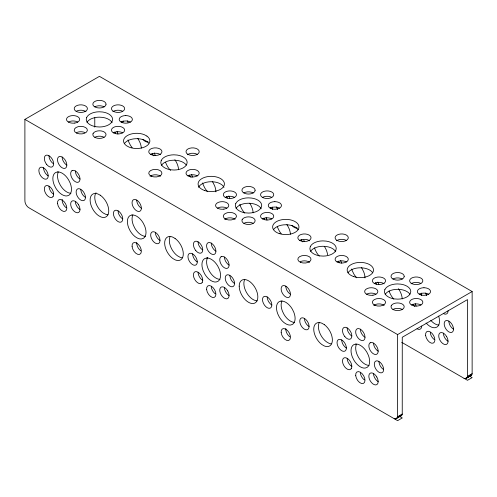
<?xml version="1.0" encoding="UTF-8"?>
<svg xmlns="http://www.w3.org/2000/svg" width="497" height="497" viewBox="0 0 497 497"><rect width="100%" height="100%" fill="white"/><g stroke="black" fill="none" stroke-linecap="round" stroke-linejoin="round"><path stroke-width="0.75" d="M400.066 416.194L401.501 415.604L402.241 414.026L402.266 337.264L467.491 299.604L467.491 374.924C468.36 377.807 464.9 379.807 462.831 377.614L401.706 342.321M466.329 378.285L471.398 375.278L472.131 373.688L472.15 291.534L99.437 76.352L24.893 119.386L24.893 200.086C24.676 203.341 26.621 206.709 29.553 208.156L397.606 420.648L402.266 417.958L399.439 416.3M394.214 418.66C396.37 419.729 398.14 417.269 397.606 415.268L397.606 334.574L24.893 119.386M66.822 165.116L66.66 166.414A6.591 3.802 60 0 1 62.162 167.806A6.591 3.802 60 0 1 57.664 161.221L57.503 159.736A6.591 3.802 60 0 1 62.162 157.046A6.591 3.802 60 0 1 66.822 165.116A6.591 3.802 60 0 1 62.324 158.531L62.162 157.046M141.365 208.15L141.204 209.454A6.591 3.802 60 0 1 136.706 210.84A6.591 3.802 60 0 1 132.208 204.255L132.047 202.77A6.591 3.802 60 0 1 136.706 200.08A6.591 3.802 60 0 1 141.365 208.15A6.591 3.802 60 0 1 136.868 201.565L136.706 200.086M215.909 251.19L215.748 252.488A6.591 3.802 60 0 1 211.25 253.88A6.591 3.802 60 0 1 206.746 247.295L206.59 245.81A6.591 3.802 60 0 1 211.25 243.12A6.591 3.802 60 0 1 215.909 251.19A6.591 3.802 60 0 1 211.405 244.605L211.25 243.12M290.453 294.224L290.291 295.529A6.591 3.802 60 0 1 285.794 296.914A6.591 3.802 60 0 1 281.29 290.329L281.134 288.844A6.591 3.802 60 0 1 285.794 286.16A6.591 3.802 60 0 1 290.453 294.224A6.591 3.802 60 0 1 285.949 287.639L285.794 286.16M364.997 337.264L364.835 338.563A6.591 3.802 60 0 1 360.337 339.954A6.591 3.802 60 0 1 355.833 333.369L355.678 331.884A6.591 3.802 60 0 1 360.337 329.194A6.591 3.802 60 0 1 364.997 337.264A6.591 3.802 60 0 1 360.493 330.679L360.337 329.194M112.887 111.713L113.409 111.322A6.591 3.802 0 0 1 122.728 111.322A6.591 3.802 0 0 0 122.728 105.942A6.591 3.802 0 0 0 113.409 105.942L112.365 106.725A6.591 3.802 0 0 0 113.409 111.316A6.591 3.802 0 0 0 121.367 111.924L122.728 111.316M187.431 154.747L187.953 154.356A6.591 3.802 0 0 1 197.272 154.356A6.591 3.802 0 0 0 197.272 148.976A6.591 3.802 0 0 0 187.953 148.976L186.909 149.765A6.591 3.802 0 0 0 187.953 154.356A6.591 3.802 0 0 0 195.905 154.958L197.272 154.356M336.519 240.821L337.041 240.43A6.591 3.802 0 0 1 346.359 240.43A6.591 3.802 0 0 0 346.359 235.05A6.591 3.802 0 0 0 337.041 235.05L335.991 235.839A6.591 3.802 0 0 0 337.041 240.43A6.591 3.802 0 0 0 344.993 241.033L346.359 240.43M411.062 283.862L411.584 283.47A6.591 3.802 0 0 1 420.903 283.47A6.591 3.802 0 0 0 420.903 278.09A6.591 3.802 0 0 0 411.584 278.09L410.534 278.873A6.591 3.802 0 0 0 411.584 283.464A6.591 3.802 0 0 0 419.536 284.073L420.903 283.464M397.606 334.574L472.15 291.534M397.581 416.716L402.241 414.026M467.472 376.378L472.131 373.688M397.426 417.337L402.085 414.647M467.323 376.999L471.982 374.309M396.078 418.499L401.837 415.175M465.304 378.559L471.734 374.844M395.947 418.809L401.501 415.604M465.844 378.484L471.398 375.278M271.816 197.39L270.449 197.999A6.591 3.802 0 0 1 262.497 197.39A6.591 3.802 0 0 1 261.453 192.799L262.497 192.016A6.591 3.802 0 0 1 271.816 192.016A6.591 3.802 0 0 1 271.816 197.39A6.591 3.802 0 0 0 262.497 197.396M470.988 375.595L469.963 375.869M148.038 141.844L147.553 141.993A6.591 3.802 60 0 1 142.894 139.303M297.125 227.918L296.641 228.067A6.591 3.802 60 0 1 291.981 225.377M448.853 321.124L447.648 320.615A6.591 3.802 60 0 0 444.194 323.814A6.591 3.802 60 0 0 447.648 331.002L448.853 331.884A6.591 3.802 60 0 0 453.512 329.194A6.591 3.802 60 0 0 448.853 321.124A6.591 3.802 60 0 0 452.307 328.318L453.512 329.194M80.8 189.326L79.595 188.81A6.591 3.802 60 0 0 76.14 192.016A6.591 3.802 60 0 0 79.595 199.204L80.8 200.086A6.591 3.802 60 0 0 85.459 197.396A6.591 3.802 60 0 0 80.8 189.326A6.591 3.802 60 0 0 84.254 196.514L85.459 197.396M155.344 232.36L154.138 231.85A6.591 3.802 60 0 0 150.684 235.05A6.591 3.802 60 0 0 154.138 242.244L155.344 243.12A6.591 3.802 60 0 0 160.003 240.43A6.591 3.802 60 0 0 155.344 232.36A6.591 3.802 60 0 0 158.798 239.554L160.003 240.43M229.887 275.4L228.676 274.884A6.591 3.802 60 0 0 225.228 278.09A6.591 3.802 60 0 0 228.676 285.278L229.887 286.16A6.591 3.802 60 0 0 234.547 283.47A6.591 3.802 60 0 0 229.887 275.4A6.591 3.802 60 0 0 233.335 282.588L234.547 283.47M304.425 318.434L303.22 317.925A6.591 3.802 60 0 0 299.772 321.124A6.591 3.802 60 0 0 303.22 328.318L304.425 329.194A6.591 3.802 60 0 0 309.084 326.504A6.591 3.802 60 0 0 304.425 318.434A6.591 3.802 60 0 0 307.879 325.628L309.084 326.504M378.969 361.474L377.763 360.959A6.591 3.802 60 0 0 374.309 364.164A6.591 3.802 60 0 0 377.763 371.352L378.969 372.234A6.591 3.802 60 0 0 383.628 369.544A6.591 3.802 60 0 0 378.969 361.474A6.591 3.802 60 0 0 382.423 368.662L383.628 369.544M76.14 111.322A6.591 3.802 0 0 1 85.459 111.322A6.591 3.802 0 0 0 86.503 106.725L85.459 105.942A6.591 3.802 0 0 0 76.14 105.942A6.591 3.802 0 0 0 76.14 111.316L77.507 111.924A6.591 3.802 0 0 0 85.459 111.316L85.981 111.713M122.728 132.836L121.367 132.233A6.591 3.802 0 0 0 113.409 132.836L112.365 132.047A6.591 3.802 0 0 1 113.409 127.456A6.591 3.802 0 0 1 121.367 126.853L122.728 127.456A6.591 3.802 0 0 1 122.728 132.836A6.591 3.802 0 0 1 113.409 132.836M150.684 154.356A6.591 3.802 0 0 1 160.003 154.356A6.591 3.802 0 0 0 161.047 149.765L160.003 148.976A6.591 3.802 0 0 0 150.684 148.976A6.591 3.802 0 0 0 150.684 154.356L152.045 154.958A6.591 3.802 0 0 0 160.003 154.356L160.525 154.747M197.272 175.876L195.905 175.267A6.591 3.802 0 0 0 187.953 175.876L186.909 175.087A6.591 3.802 0 0 1 187.953 170.496A6.591 3.802 0 0 1 195.905 169.887L197.272 170.496A6.591 3.802 0 0 1 197.272 175.876A6.591 3.802 0 0 1 187.953 175.876M225.228 197.39L226.589 197.999A6.591 3.802 0 0 0 234.547 197.39A6.591 3.802 0 0 0 235.59 192.799L234.547 192.016A6.591 3.802 0 0 0 225.228 192.016A6.591 3.802 0 0 0 225.228 197.39A6.591 3.802 0 0 1 234.547 197.396M271.816 218.91L270.449 218.307A6.591 3.802 0 0 0 262.497 218.91L261.453 218.121A6.591 3.802 0 0 1 262.497 213.53A6.591 3.802 0 0 1 270.449 212.927L271.816 213.53A6.591 3.802 0 0 1 271.816 218.91A6.591 3.802 0 0 1 262.497 218.91M299.772 240.43A6.591 3.802 0 0 1 309.084 240.43A6.591 3.802 0 0 0 310.134 235.839L309.084 235.05A6.591 3.802 0 0 0 299.772 235.05A6.591 3.802 0 0 0 299.772 240.43L301.132 241.033A6.591 3.802 0 0 0 309.084 240.43L309.612 240.821M346.359 261.95L344.993 261.341A6.591 3.802 0 0 0 337.041 261.95L335.991 261.161A6.591 3.802 0 0 1 337.041 256.57A6.591 3.802 0 0 1 344.993 255.961L346.359 256.57A6.591 3.802 0 0 1 346.359 261.95A6.591 3.802 0 0 1 337.041 261.95M374.309 283.47A6.591 3.802 0 0 1 383.628 283.47A6.591 3.802 0 0 0 384.678 278.873L383.628 278.09A6.591 3.802 0 0 0 374.309 278.09A6.591 3.802 0 0 0 374.309 283.464L375.676 284.073A6.591 3.802 0 0 0 383.628 283.464L384.156 283.862M420.903 304.984L419.536 304.381A6.591 3.802 0 0 0 411.584 304.984L410.534 304.195A6.591 3.802 0 0 1 411.584 299.604A6.591 3.802 0 0 1 419.536 299.001L420.903 299.604A6.591 3.802 0 0 1 420.903 304.984A6.591 3.802 0 0 1 411.584 304.984M469.323 375.962L472.15 377.614L467.491 380.304L464.099 378.323M341.7 339.954L342.905 340.83A6.591 3.802 60 0 1 346.359 348.024A6.591 3.802 60 0 1 342.905 351.224L341.7 350.714A6.591 3.802 60 0 1 337.041 342.644A6.591 3.802 60 0 1 341.7 339.954A6.591 3.802 60 0 0 346.359 348.024M267.156 296.914L268.361 297.796A6.591 3.802 60 0 1 271.816 304.984A6.591 3.802 60 0 1 268.361 308.19L267.156 307.674A6.591 3.802 60 0 1 262.497 299.604A6.591 3.802 60 0 1 267.156 296.914A6.591 3.802 60 0 0 271.816 304.984M192.612 253.88L193.818 254.756A6.591 3.802 60 0 1 197.272 261.95A6.591 3.802 60 0 1 193.818 265.149L192.612 264.64A6.591 3.802 60 0 1 187.953 256.57A6.591 3.802 60 0 1 192.612 253.88A6.591 3.802 60 0 0 197.272 261.95M118.069 210.84L119.274 211.722A6.591 3.802 60 0 1 122.728 218.91A6.591 3.802 60 0 1 119.274 222.116L118.069 221.6A6.591 3.802 60 0 1 113.409 213.53A6.591 3.802 60 0 1 118.069 210.84A6.591 3.802 60 0 0 122.728 218.91M43.525 167.806L44.73 168.682A6.591 3.802 60 0 1 48.184 175.876A6.591 3.802 60 0 1 44.73 179.075L43.525 178.566A6.591 3.802 60 0 1 38.865 170.496A6.591 3.802 60 0 1 43.525 167.806A6.591 3.802 60 0 0 48.184 175.876M94.778 117.808L94.778 127.126M319.236 256.098A13.177 7.61 60 0 1 314.533 247.897M448.058 341.259A6.591 3.802 60 0 1 444.759 337.78L444.02 336.239A6.591 3.802 60 0 1 443.399 333.189M324.305 246.27A13.177 7.61 60 0 1 327.616 254.88M393.817 299.175A13.177 7.61 60 0 1 389.095 291M420.493 294.733A6.591 3.802 60 0 1 419.729 293.969M414.647 306.432A6.591 3.802 60 0 1 412.951 304.201M421.263 293.087A6.591 3.802 60 0 1 421.698 295.609M434.303 339.581A6.591 3.802 60 0 1 430.265 332.655M443.399 313.52A6.591 3.802 60 0 0 445.728 314.141L446.691 313.843A6.591 3.802 60 0 0 448.058 310.83M426.103 323.025A13.177 7.61 60 0 0 434.993 327.74L436.9 327.101A13.177 7.61 60 0 0 438.677 316.111M426.65 295.628A6.591 3.802 60 0 1 425.718 293.019M415.15 303.586A6.591 3.802 60 0 1 416.082 306.189M417.039 328.734A6.591 3.802 60 0 0 420.338 329.057L421.077 328.374A6.591 3.802 60 0 0 421.698 326.044M378.174 351.174A6.591 3.802 60 0 1 373.514 343.104M340.607 260.552A6.591 3.802 60 0 1 341.538 263.155M361.437 267.579A13.177 7.61 60 0 1 362.17 268.74L363.68 271.816A13.177 7.61 60 0 1 364.991 277.935M377.882 282.066A6.591 3.802 60 0 1 378.813 284.675M294.51 322.391A13.177 7.61 60 0 1 283.955 314.334L282.451 311.259A13.177 7.61 60 0 1 281.954 301.052M289.875 336.891A6.591 3.802 60 0 1 285.825 328.554M356.666 277.792A13.177 7.61 60 0 1 353.839 273.984L352.336 270.908A13.177 7.61 60 0 1 351.683 269.02M331.188 343.874A13.177 7.61 60 0 1 328.834 343.21L326.399 341.774A13.177 7.61 60 0 1 319.155 322.708M68.418 122.076A6.591 3.802 0 0 1 73.078 120.964L74.786 121.094A6.591 3.802 0 0 1 77.737 122.076M174.876 159.686A13.177 7.61 60 0 1 178.616 169.757M300.381 261.639A6.591 3.802 0 0 1 309.625 262.298M310.619 251.383A13.177 7.61 0 0 1 322.876 246.27L326.293 246.506A13.177 7.61 0 0 1 335.742 251.805M339.37 262.571A6.591 3.802 60 0 1 338.407 261.161M376.639 284.091A6.591 3.802 60 0 1 375.676 282.681M124.368 143.608A13.177 7.61 0 0 1 144.379 140.098L146.888 141.459A13.177 7.61 0 0 1 148.709 143.142M198.52 187.357A13.177 7.61 0 0 1 211.25 181.716A13.177 7.61 0 0 1 223.979 187.357M170.546 170.446A13.177 7.61 60 0 1 165.631 162.389M132.165 147.677A13.177 7.61 60 0 1 130.214 144.875L128.704 141.8A13.177 7.61 60 0 1 128.052 139.912M79.998 179.026A6.591 3.802 60 0 1 75.339 170.956M53.645 194.24A6.591 3.802 60 0 1 48.986 186.17M122.324 122.585A6.591 3.802 60 0 1 121.2 121.398M79.998 209.461A6.591 3.802 60 0 1 76.706 205.982L75.966 204.441A6.591 3.802 60 0 1 75.339 201.391M121.131 122.076A6.591 3.802 0 0 1 124.082 121.094L125.791 120.964A6.591 3.802 0 0 1 130.45 122.076M53.645 163.811A6.591 3.802 60 0 1 51.315 161.742L50.352 160.332A6.591 3.802 60 0 1 48.986 155.741M86.987 122.268A13.177 7.61 0 0 1 99.245 117.162L102.662 117.391A13.177 7.61 0 0 1 112.111 122.697M76.749 132.525A6.591 3.802 0 0 1 84.77 132.494M115.739 133.463A6.591 3.802 60 0 1 114.776 132.053M70.878 193.283A13.177 7.61 60 0 1 60.33 185.219L58.82 182.144A13.177 7.61 60 0 1 58.323 171.937M116.981 131.438A6.591 3.802 60 0 1 117.913 134.041M128.015 122.436A6.591 3.802 60 0 1 127.549 120.87M66.25 207.783A6.591 3.802 60 0 1 62.2 199.44M244.729 213.101A13.177 7.61 60 0 1 239.821 204.298M153.747 155.803A6.591 3.802 60 0 1 152.045 153.567M123.088 120.939A6.591 3.802 60 0 1 123.368 121.976M154.25 152.958A6.591 3.802 60 0 1 155.182 155.561M137.806 138.464A13.177 7.61 60 0 1 138.539 139.632L140.048 142.707A13.177 7.61 60 0 1 141.334 148.106M182.312 257.819A13.177 7.61 60 0 1 179.97 257.229L177.541 255.862A13.177 7.61 60 0 1 169.98 236.827M145.422 236.317A13.177 7.61 60 0 1 134.873 228.26L133.364 225.184A13.177 7.61 60 0 1 132.867 214.977M140.788 250.817A6.591 3.802 60 0 1 136.743 242.48M191.525 174.478A6.591 3.802 60 0 1 192.457 177.081M212.349 181.504A13.177 7.61 60 0 1 213.083 182.666L214.592 185.741A13.177 7.61 60 0 1 215.909 191.861M207.578 191.718A13.177 7.61 60 0 1 204.752 187.909L203.248 184.834A13.177 7.61 60 0 1 202.596 182.946M228.794 195.992A6.591 3.802 60 0 1 229.726 198.601M94.778 106.861A6.591 3.802 0 0 1 104.09 106.861M277.562 209.554A6.591 3.802 60 0 1 276.63 206.945M272.176 207.013A6.591 3.802 60 0 1 272.617 209.535M266.063 217.512A6.591 3.802 60 0 1 266.995 220.115M286.893 224.538A13.177 7.61 60 0 1 287.626 225.706L289.136 228.782A13.177 7.61 60 0 1 290.422 234.18M303.804 240.07A6.591 3.802 60 0 1 304.27 241.635M249.724 203.18A13.177 7.61 60 0 1 253.159 212.822M398.426 288.682A13.177 7.61 60 0 1 402.247 298.896M94.778 137.296A6.591 3.802 0 0 1 104.09 137.296M108.06 214.797A13.177 7.61 60 0 1 105.743 214.313L103.308 213.045A13.177 7.61 60 0 1 96.008 192.755M270.219 208.15A6.591 3.802 0 0 1 273.17 207.168L274.878 207.038A6.591 3.802 0 0 1 279.531 208.15M202.733 280.314A6.591 3.802 60 0 1 198.073 272.244M215.331 293.857A6.591 3.802 60 0 1 211.293 286.924M229.086 295.535A6.591 3.802 60 0 1 225.793 292.056L225.048 290.515A6.591 3.802 60 0 1 224.427 287.465M243.859 192.935A6.591 3.802 0 0 1 253.178 192.935M224.625 219.307A6.591 3.802 0 0 1 235.081 219.264M219.966 279.357A13.177 7.61 60 0 1 209.411 271.294L207.908 268.218A13.177 7.61 60 0 1 207.771 257.384M202.733 249.885A6.591 3.802 60 0 1 200.403 247.817L199.434 246.406A6.591 3.802 60 0 1 198.073 241.815M236.075 208.342A13.177 7.61 0 0 1 248.332 203.236L251.749 203.466A13.177 7.61 0 0 1 261.198 208.771M264.826 219.537A6.591 3.802 60 0 1 263.864 218.127M217.506 208.15A6.591 3.802 0 0 1 222.165 207.038L223.874 207.168A6.591 3.802 0 0 1 226.825 208.15M271.412 208.659A6.591 3.802 60 0 1 270.287 207.473M302.835 241.877A6.591 3.802 60 0 1 301.132 239.641M281.246 233.752A13.177 7.61 60 0 1 279.295 230.95L277.792 227.874A13.177 7.61 60 0 1 277.332 226.613M351.814 335.96A6.591 3.802 60 0 1 349.484 333.891L348.521 332.481A6.591 3.802 60 0 1 347.161 327.89M229.086 265.1A6.591 3.802 60 0 1 224.427 257.03M369.054 365.432A13.177 7.61 60 0 1 358.499 357.368L356.989 354.293A13.177 7.61 60 0 1 356.498 344.086M351.814 366.388A6.591 3.802 60 0 1 347.161 358.318M364.419 379.932A6.591 3.802 60 0 1 360.381 372.998M378.174 381.609A6.591 3.802 60 0 1 374.875 378.13L374.135 376.589A6.591 3.802 60 0 1 373.514 373.539M257.117 300.871A13.177 7.61 60 0 1 246.593 292.652A13.177 7.61 60 0 1 244.735 279.426M243.859 223.37A6.591 3.802 0 0 1 253.178 223.37M191.022 177.323A6.591 3.802 60 0 1 189.32 175.087M227.558 198.017A6.591 3.802 60 0 1 226.589 196.607M438.938 325.081A13.177 7.61 60 0 1 430.762 320.335M150.088 176.273A6.591 3.802 0 0 1 160.537 176.224M161.531 165.308A13.177 7.61 0 0 1 173.788 160.196L177.205 160.432A13.177 7.61 0 0 1 186.294 165.103M392.947 309.445A6.591 3.802 0 0 1 402.266 309.445M385.163 294.417A13.177 7.61 0 0 1 397.42 289.31L400.837 289.54A13.177 7.61 0 0 1 409.926 294.212M373.713 305.382A6.591 3.802 0 0 1 384.169 305.338M366.593 294.224A6.591 3.802 0 0 1 371.253 293.112L372.955 293.242A6.591 3.802 0 0 1 375.912 294.224M392.947 279.01A6.591 3.802 0 0 1 402.266 279.01M419.3 294.224A6.591 3.802 0 0 1 422.257 293.242L423.96 293.112A6.591 3.802 0 0 1 428.619 294.224M347.95 272.797A13.177 7.61 0 0 1 360.337 267.79A13.177 7.61 0 0 1 372.719 272.797M273.406 229.763A13.177 7.61 0 0 1 285.794 224.75A13.177 7.61 0 0 1 298.175 229.763M86.658 117.522L86.261 119.497A13.177 7.61 0 0 0 96.207 126.766L99.624 126.996A13.177 7.61 0 0 0 112.21 121.249L112.608 119.28A13.177 7.61 0 0 0 102.662 112.011L99.245 111.782A13.177 7.61 0 0 0 86.658 117.522M161.202 160.562L160.798 162.531A13.177 7.61 0 0 0 170.751 169.8L174.167 170.03A13.177 7.61 0 0 0 186.754 164.29L187.152 162.314A13.177 7.61 0 0 0 177.205 155.052L173.788 154.815A13.177 7.61 0 0 0 161.202 160.562M235.746 203.596L235.342 205.572A13.177 7.61 0 0 0 245.294 212.84L248.705 213.07A13.177 7.61 0 0 0 261.298 207.324L261.695 205.354A13.177 7.61 0 0 0 251.749 198.086L248.332 197.856A13.177 7.61 0 0 0 235.746 203.596M310.29 246.636L309.886 248.606A13.177 7.61 0 0 0 319.832 255.874L323.249 256.104A13.177 7.61 0 0 0 335.842 250.364L336.239 248.388A13.177 7.61 0 0 0 326.293 241.126L322.876 240.89A13.177 7.61 0 0 0 310.29 246.636M384.833 289.67L384.429 291.646A13.177 7.61 0 0 0 394.376 298.914L397.793 299.144A13.177 7.61 0 0 0 410.385 293.398L410.783 291.428A13.177 7.61 0 0 0 400.837 284.16L397.42 283.93A13.177 7.61 0 0 0 384.833 289.67M93.069 133.618L92.846 134.606A6.591 3.802 0 0 0 99.437 138.408A6.591 3.802 0 0 0 106.023 134.606L105.799 133.618A6.591 3.802 0 0 0 99.437 130.798A6.591 3.802 0 0 0 93.069 133.618M106.023 104.171L105.799 105.159A6.591 3.802 0 0 1 99.437 107.973A6.591 3.802 0 0 1 93.069 105.159L92.846 104.171A6.591 3.802 0 0 1 99.437 100.369A6.591 3.802 0 0 1 106.023 104.171M242.157 219.693L241.933 220.68A6.591 3.802 0 0 0 248.519 224.482A6.591 3.802 0 0 0 255.11 220.68L254.886 219.693A6.591 3.802 0 0 0 248.519 216.872A6.591 3.802 0 0 0 242.157 219.693M255.11 190.245L254.886 191.233A6.591 3.802 0 0 1 248.519 194.047A6.591 3.802 0 0 1 242.157 191.233L241.933 190.245A6.591 3.802 0 0 1 248.519 186.443A6.591 3.802 0 0 1 255.11 190.245M391.245 305.767L391.021 306.755A6.591 3.802 0 0 0 397.606 310.557A6.591 3.802 0 0 0 404.198 306.755L403.974 305.767A6.591 3.802 0 0 0 397.606 302.946A6.591 3.802 0 0 0 391.245 305.767M404.198 276.32L403.974 277.307A6.591 3.802 0 0 1 397.606 280.122A6.591 3.802 0 0 1 391.245 277.307L391.021 276.32A6.591 3.802 0 0 1 397.606 272.518A6.591 3.802 0 0 1 404.198 276.32M72.046 170.633L71.307 171.316A6.591 3.802 60 0 0 72.046 178.237A6.591 3.802 60 0 0 77.669 182.343L78.632 182.045A6.591 3.802 60 0 0 78.632 174.435A6.591 3.802 60 0 0 72.046 170.633M53.017 196.57L52.278 197.259A6.591 3.802 60 0 1 45.693 193.457A6.591 3.802 60 0 1 45.693 185.847L46.656 185.549A6.591 3.802 60 0 1 52.278 189.649A6.591 3.802 60 0 1 53.017 196.57M221.134 256.707L220.395 257.39A6.591 3.802 60 0 0 221.134 264.311A6.591 3.802 60 0 0 226.756 268.417L227.719 268.119A6.591 3.802 60 0 0 227.719 260.509A6.591 3.802 60 0 0 221.134 256.707M202.105 282.644L201.366 283.333A6.591 3.802 60 0 1 194.774 279.531A6.591 3.802 60 0 1 194.774 271.921L195.743 271.623A6.591 3.802 60 0 1 201.366 275.723A6.591 3.802 60 0 1 202.105 282.644M370.215 342.781L369.476 343.464A6.591 3.802 60 0 0 370.215 350.385A6.591 3.802 60 0 0 375.844 354.491L376.807 354.193A6.591 3.802 60 0 0 376.807 346.583A6.591 3.802 60 0 0 370.215 342.781M351.193 368.718L350.453 369.408A6.591 3.802 60 0 1 343.862 365.606A6.591 3.802 60 0 1 343.862 357.995L344.831 357.697A6.591 3.802 60 0 1 350.453 361.797A6.591 3.802 60 0 1 351.193 368.718M57.391 171.95L55.484 172.589A13.177 7.61 60 0 0 54.161 184.834L55.67 187.909A13.177 7.61 60 0 0 66.933 195.942L68.847 195.302A13.177 7.61 60 0 0 70.164 183.051L68.654 179.976A13.177 7.61 60 0 0 57.391 171.95M131.935 214.984L130.021 215.623A13.177 7.61 60 0 0 128.704 227.874L130.214 230.95A13.177 7.61 60 0 0 141.477 238.976L143.391 238.336A13.177 7.61 60 0 0 144.708 226.092L143.198 223.016A13.177 7.61 60 0 0 131.935 214.984M206.479 258.024L204.565 258.664A13.177 7.61 60 0 0 203.248 270.908L204.752 273.984A13.177 7.61 60 0 0 216.021 282.016L217.928 281.377A13.177 7.61 60 0 0 219.252 269.125L217.742 266.05A13.177 7.61 60 0 0 206.479 258.024M281.016 301.058L279.109 301.698A13.177 7.61 60 0 0 277.792 313.949L279.295 317.024A13.177 7.61 60 0 0 290.565 325.05L292.472 324.411A13.177 7.61 60 0 0 293.795 312.166L292.286 309.091A13.177 7.61 60 0 0 281.016 301.058M355.56 344.098L353.653 344.738A13.177 7.61 60 0 0 352.336 356.983L353.839 360.058A13.177 7.61 60 0 0 365.109 368.091L367.016 367.451A13.177 7.61 60 0 0 368.339 355.2L366.829 352.124A13.177 7.61 60 0 0 355.56 344.098M125.791 115.584L124.082 115.714A6.591 3.802 0 0 0 119.199 119.386A6.591 3.802 0 0 0 124.082 123.063L125.791 123.194A6.591 3.802 0 0 0 132.376 119.386A6.591 3.802 0 0 0 125.791 115.584M74.786 123.063L73.078 123.194A6.591 3.802 0 0 1 66.492 119.386A6.591 3.802 0 0 1 73.078 115.584L74.786 115.714A6.591 3.802 0 0 1 79.669 119.386A6.591 3.802 0 0 1 74.786 123.063M274.878 201.658L273.17 201.788A6.591 3.802 0 0 0 268.287 205.46A6.591 3.802 0 0 0 273.17 209.138L274.878 209.268A6.591 3.802 0 0 0 281.464 205.46A6.591 3.802 0 0 0 274.878 201.658M223.874 209.138L222.165 209.268A6.591 3.802 0 0 1 215.574 205.46A6.591 3.802 0 0 1 222.165 201.658L223.874 201.788A6.591 3.802 0 0 1 228.757 205.46A6.591 3.802 0 0 1 223.874 209.138M423.96 287.732L422.257 287.862A6.591 3.802 0 0 0 417.374 291.534A6.591 3.802 0 0 0 422.257 295.212L423.96 295.342A6.591 3.802 0 0 0 430.551 291.534A6.591 3.802 0 0 0 423.96 287.732M372.955 295.212L371.253 295.342A6.591 3.802 0 0 1 364.661 291.534A6.591 3.802 0 0 1 371.253 287.732L372.955 287.862A6.591 3.802 0 0 1 377.838 291.534A6.591 3.802 0 0 1 372.955 295.212M100.22 195.191L97.785 193.923A13.177 7.61 60 0 0 90.125 200.589A13.177 7.61 60 0 0 98.648 215.729L101.084 217.003A13.177 7.61 60 0 0 108.744 210.337A13.177 7.61 60 0 0 100.22 195.191M146.888 136.079L144.379 134.718A13.177 7.61 0 0 0 127.083 135.712A13.177 7.61 0 0 0 126.524 145.739L129.034 147.093A13.177 7.61 0 0 0 146.329 146.106A13.177 7.61 0 0 0 146.888 136.079M175.074 238.448L172.639 237.081A13.177 7.61 60 0 0 164.662 243.263A13.177 7.61 60 0 0 172.881 258.552L175.311 259.919A13.177 7.61 60 0 0 183.294 253.737A13.177 7.61 60 0 0 175.074 238.448M324.386 324.684L321.95 323.249A13.177 7.61 60 0 0 313.744 329.07A13.177 7.61 60 0 0 321.745 344.464L324.174 345.9A13.177 7.61 60 0 0 332.381 340.078A13.177 7.61 60 0 0 324.386 324.684M446.691 336.668L445.728 335.258A6.591 3.802 60 0 0 440.1 332.866A6.591 3.802 60 0 0 439.36 338.929L440.1 340.47A6.591 3.802 60 0 0 446.691 344.278A6.591 3.802 60 0 0 446.691 336.668M376.807 377.012L375.844 375.602A6.591 3.802 60 0 0 370.215 373.21A6.591 3.802 60 0 0 369.476 379.279L370.215 380.82A6.591 3.802 60 0 0 376.807 384.622A6.591 3.802 60 0 0 376.807 377.012M344.831 336.581L343.862 335.171A6.591 3.802 60 0 1 343.862 327.56A6.591 3.802 60 0 1 350.453 331.369L351.193 332.909A6.591 3.802 60 0 1 350.453 338.973A6.591 3.802 60 0 1 344.831 336.581M227.719 290.938L226.756 289.527A6.591 3.802 60 0 0 221.134 287.136A6.591 3.802 60 0 0 220.395 293.205L221.134 294.746A6.591 3.802 60 0 0 227.719 298.548A6.591 3.802 60 0 0 227.719 290.938M195.743 250.507L194.774 249.096A6.591 3.802 60 0 1 194.774 241.486A6.591 3.802 60 0 1 201.366 245.294L202.105 246.835A6.591 3.802 60 0 1 201.366 252.898A6.591 3.802 60 0 1 195.743 250.507M78.632 204.863L77.669 203.453A6.591 3.802 60 0 0 72.046 201.061A6.591 3.802 60 0 0 71.307 207.131L72.046 208.672A6.591 3.802 60 0 0 78.632 212.474A6.591 3.802 60 0 0 78.632 204.863M46.656 164.432L45.693 163.022A6.591 3.802 60 0 1 45.693 155.412A6.591 3.802 60 0 1 52.278 159.22L53.017 160.761A6.591 3.802 60 0 1 52.278 166.824A6.591 3.802 60 0 1 46.656 164.432M239.2 286.16A13.177 7.61 60 0 0 253.178 303.543A13.177 7.61 60 0 0 253.178 284.911A13.177 7.61 60 0 0 239.2 286.16M353.746 276.605A13.177 7.61 0 0 0 373.514 270.02A13.177 7.61 0 0 0 353.746 263.429A13.177 7.61 0 0 0 353.746 276.605M279.202 233.571A13.177 7.61 0 0 0 298.97 226.98A13.177 7.61 0 0 0 279.202 220.395A13.177 7.61 0 0 0 279.202 233.571M355.722 375.689A6.591 3.802 60 0 0 363.201 383.51A6.591 3.802 60 0 0 362.089 373.638A6.591 3.802 60 0 0 355.722 375.689M425.606 335.345A6.591 3.802 60 0 0 433.086 343.16A6.591 3.802 60 0 0 431.974 333.288A6.591 3.802 60 0 0 425.606 335.345M374.999 305.332A6.591 3.802 0 0 0 385.51 302.766A6.591 3.802 0 0 0 376.403 298.79A6.591 3.802 0 0 0 374.999 305.332M281.178 332.655A6.591 3.802 60 0 0 288.658 340.47A6.591 3.802 60 0 0 287.546 330.598A6.591 3.802 60 0 0 281.178 332.655M300.455 262.292A6.591 3.802 0 0 0 310.967 259.726A6.591 3.802 0 0 0 301.859 255.756A6.591 3.802 0 0 0 300.455 262.292M204.658 190.531A13.177 7.61 0 0 0 224.427 183.946A13.177 7.61 0 0 0 204.658 177.354A13.177 7.61 0 0 0 204.658 190.531M57.546 203.54A6.591 3.802 60 0 0 65.026 211.362A6.591 3.802 60 0 0 63.914 201.49A6.591 3.802 60 0 0 57.546 203.54M76.824 133.184A6.591 3.802 0 0 0 87.335 130.618A6.591 3.802 0 0 0 78.234 126.642A6.591 3.802 0 0 0 76.824 133.184M132.09 246.58A6.591 3.802 60 0 0 139.57 254.396A6.591 3.802 60 0 0 138.458 244.524A6.591 3.802 60 0 0 132.09 246.58M225.911 219.258A6.591 3.802 0 0 0 236.423 216.692A6.591 3.802 0 0 0 227.322 212.716A6.591 3.802 0 0 0 225.911 219.258M206.634 289.614A6.591 3.802 60 0 0 214.114 297.436A6.591 3.802 60 0 0 213.002 287.564A6.591 3.802 60 0 0 206.634 289.614M151.368 176.218A6.591 3.802 0 0 0 161.879 173.652A6.591 3.802 0 0 0 152.778 169.682A6.591 3.802 0 0 0 151.368 176.218"/></g></svg>
